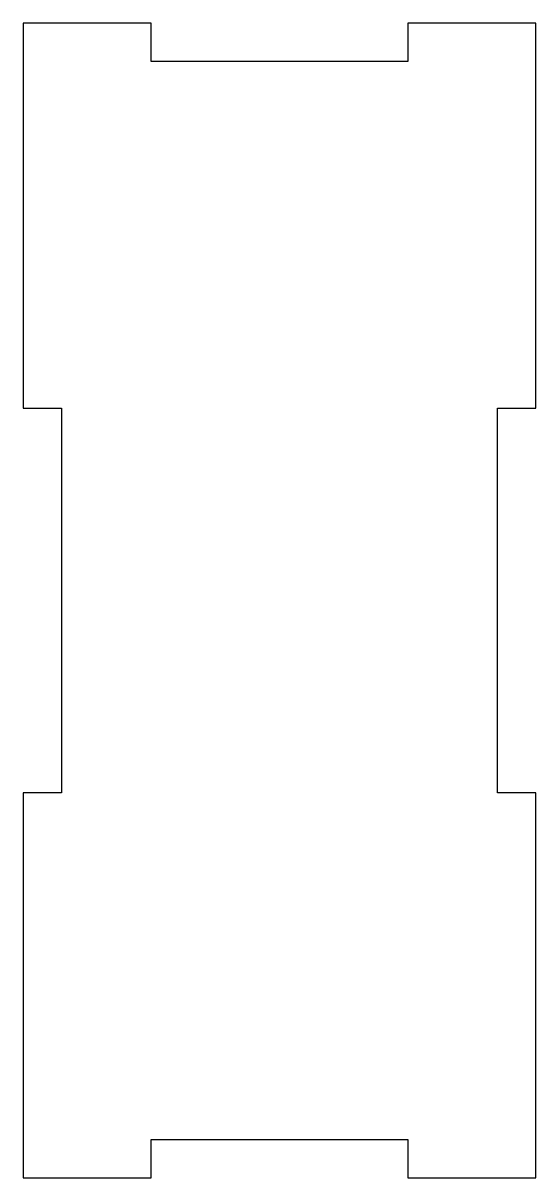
# Model space of a CAD drawing. Extents: x -37 to 3, y -58.1 to 31.9.
import ezdxf

# ---------------------------------------------------------------- set-up
doc = ezdxf.new("R2010")
doc.units = 0
doc.layers.get('0').update_dxf_attribs({"linetype": 'CONTINUOUS'})

msp = doc.modelspace()

# ---------------------------------------------------------------- linework, layer by layer
at = {"color": 7, "linetype": 'CONTINUOUS'}
for p, q in [((-37, 31.924), (-37, 1.924)), ((-27, 31.924), (-37, 31.924)), ((-27, 28.924), (-27, 31.924)), ((3, 31.924), (-7, 31.924)), ((-7, 31.924), (-7, 28.924)), ((3, 1.924), (3, 31.924)), ((-7, 28.924), (-27, 28.924)), ((-37, 1.924), (-34, 1.924)), ((-34, 1.924), (-34, -28.076)), ((0, -28.076), (0, 1.924)), ((0, 1.924), (3, 1.924)), ((-34, -28.076), (-37, -28.076)), ((-37, -28.076), (-37, -58.076)), ((3, -28.076), (0, -28.076)), ((3, -58.076), (3, -28.076)), ((-27, -58.076), (-27, -55.076)), ((-27, -55.076), (-7, -55.076)), ((-7, -55.076), (-7, -58.076)), ((-37, -58.076), (-27, -58.076)), ((-7, -58.076), (3, -58.076))]:
    msp.add_line(p, q, dxfattribs=at)

doc.saveas('drawing.dxf')
